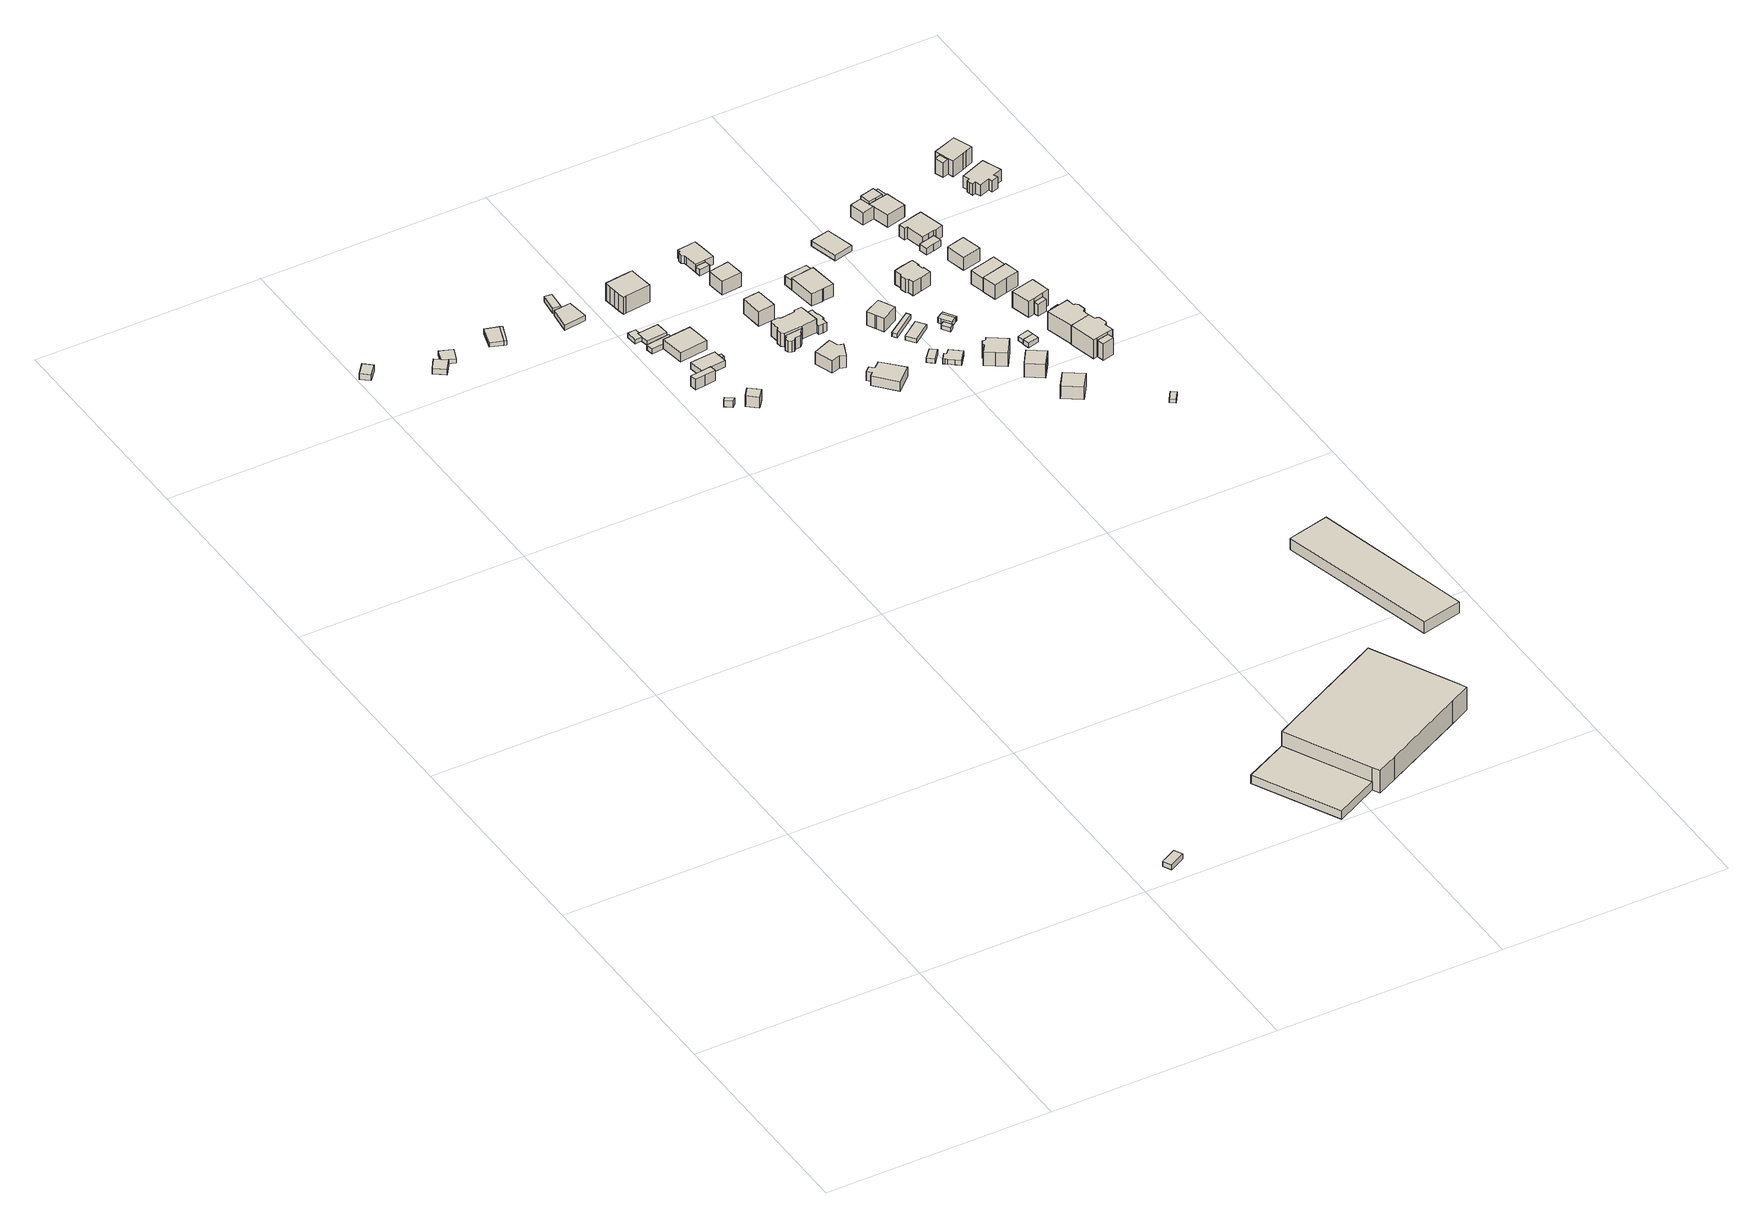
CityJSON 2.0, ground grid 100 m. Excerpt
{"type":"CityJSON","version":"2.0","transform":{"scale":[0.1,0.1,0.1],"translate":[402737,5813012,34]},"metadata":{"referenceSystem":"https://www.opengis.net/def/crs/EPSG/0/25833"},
"CityObjects":{
"building1":{"type":"Building","attributes":{"Gemeindeschluessel":"11000009","BezugspunktDach":"2200","function":"31001_3212","measuredHeight":2.4,"storeysAboveGround":1},"address":[{"country":"Germany","locality":"Berlin","thoroughfareNumber":"265 (10)","thoroughfareName":"An der Wuhlheide"}],"geometry":[{"type":"Solid","lod":"1","boundaries":[[[[0,1,2,3]],[[4,5,6,7]],[[4,7,3,2]],[[5,4,2,1]],[[6,5,1,0]],[[7,6,0,3]]]]}]},
"building2":{"type":"Building","attributes":{"Gemeindeschluessel":"11000009","BezugspunktDach":"2200","function":"31001_2000","measuredHeight":2.79,"storeysAboveGround":1},"address":[{"country":"Germany","locality":"Berlin","thoroughfareNumber":"10 (2)","thoroughfareName":"Birnbaumer Straße"}],"geometry":[{"type":"Solid","lod":"1","boundaries":[[[[8,9,10,11]],[[12,13,14,15]],[[12,15,11,10]],[[13,12,10,9]],[[14,13,9,8]],[[15,14,8,11]]]]}]},
"building3":{"type":"Building","attributes":{"Gemeindeschluessel":"11000009","BezugspunktDach":"2200","function":"31001_2000","measuredHeight":3.01,"storeysAboveGround":1},"address":[{"country":"Germany","locality":"Berlin","thoroughfareNumber":"12 (2)","thoroughfareName":"Birnbaumer Straße"}],"geometry":[{"type":"Solid","lod":"1","boundaries":[[[[16,17,18,19]],[[20,21,22,23]],[[20,23,19,18]],[[21,20,18,17]],[[22,21,17,16]],[[23,22,16,19]]]]}]},
"building4":{"type":"Building","attributes":{"Gemeindeschluessel":"11000009","BezugspunktDach":"2200","function":"31001_2000","measuredHeight":2.02,"storeysAboveGround":1},"address":[{"country":"Germany","locality":"Berlin","thoroughfareNumber":"12 (1)","thoroughfareName":"Birnbaumer Straße"}],"geometry":[{"type":"Solid","lod":"1","boundaries":[[[[24,25,26,27]],[[28,29,30,31]],[[28,31,27,26]],[[29,28,26,25]],[[30,29,25,24]],[[31,30,24,27]]]]}]},
"building5":{"type":"Building","attributes":{"Gemeindeschluessel":"11000009","BezugspunktDach":"2200","function":"31001_2000","measuredHeight":1.95,"storeysAboveGround":1},"address":[{"country":"Germany","locality":"Berlin","thoroughfareNumber":"14 (1)","thoroughfareName":"Birnbaumer Straße"}],"geometry":[{"type":"Solid","lod":"1","boundaries":[[[[32,33,34,35]],[[36,37,38,39]],[[36,39,35,34]],[[37,36,34,33]],[[38,37,33,32]],[[39,38,32,35]]]]}]},
"building6":{"type":"Building","attributes":{"Gemeindeschluessel":"11000009","BezugspunktDach":"2200","function":"51009_1610","measuredHeight":1.81,"storeysAboveGround":0},"address":[{"country":"Germany","locality":"Berlin"}],"geometry":[{"type":"Solid","lod":"1","boundaries":[[[[40,41,33,32]],[[42,43,44,45]],[[42,45,32,33]],[[43,42,33,41]],[[44,43,41,40]],[[45,44,40,32]]]]}]},
"building7":{"type":"Building","attributes":{"Gemeindeschluessel":"11000009","BezugspunktDach":"2200","function":"31001_3212","measuredHeight":3.93,"storeysAboveGround":1},"address":[{"country":"Germany","locality":"Berlin","thoroughfareNumber":"1 (1)","thoroughfareName":"Friedenstraße"}],"geometry":[{"type":"Solid","lod":"1","boundaries":[[[[46,47,48,49]],[[50,51,52,53]],[[50,53,49,48]],[[51,50,48,47]],[[52,51,47,46]],[[53,52,46,49]]]]}]},
"building8":{"type":"Building","attributes":{"Gemeindeschluessel":"11000009","BezugspunktDach":"2200","function":"31001_2120","measuredHeight":2.41,"storeysAboveGround":1},"address":[{"country":"Germany","locality":"Berlin","thoroughfareNumber":"18 (1)","thoroughfareName":"Schubertstraße"}],"geometry":[{"type":"Solid","lod":"1","boundaries":[[[[54,55,56,57]],[[58,59,60,61]],[[58,61,57,56]],[[59,58,56,55]],[[60,59,55,54]],[[61,60,54,57]]]]}]},
"building9":{"type":"Building","attributes":{"Gemeindeschluessel":"11000009","BezugspunktDach":"2200","function":"31001_2000","measuredHeight":2.48,"storeysAboveGround":1},"address":[{"country":"Germany","locality":"Berlin","thoroughfareNumber":"18 (1)","thoroughfareName":"Birnbaumer Straße"}],"geometry":[{"type":"Solid","lod":"1","boundaries":[[[[62,63,64,65]],[[66,67,68,69]],[[66,69,65,64]],[[67,66,64,63]],[[68,67,63,62]],[[69,68,62,65]]]]}]},
"building10":{"type":"Building","attributes":{"Gemeindeschluessel":"11000009","BezugspunktDach":"2200","function":"31001_2000","measuredHeight":3,"storeysAboveGround":1},"address":[{"country":"Germany","locality":"Berlin","thoroughfareNumber":"901 (1)","thoroughfareName":"Schubertstraße"}],"geometry":[{"type":"Solid","lod":"1","boundaries":[[[[70,71,72,73]],[[74,75,76,77]],[[74,77,73,72]],[[75,74,72,71]],[[76,75,71,70]],[[77,76,70,73]]]]}]},
"building11":{"type":"Building","attributes":{"Gemeindeschluessel":"11000009","BezugspunktDach":"2200","function":"31001_2723","measuredHeight":8.42,"storeysAboveGround":1},"address":[{"country":"Germany","locality":"Berlin","thoroughfareNumber":"24 (1)","thoroughfareName":"Schubertstraße"}],"geometry":[{"type":"Solid","lod":"1","boundaries":[[[[78,79,80,81,82,83]],[[84,85,86,87,88,89]],[[84,89,83,82]],[[85,84,82,81]],[[86,85,81,80]],[[87,86,80,79]],[[88,87,79,78]],[[89,88,78,83]]]]}]},
"building12":{"type":"Building","attributes":{"Gemeindeschluessel":"11000009","BezugspunktDach":"2200","function":"31001_2000","measuredHeight":2.11,"storeysAboveGround":1},"address":[{"country":"Germany","locality":"Berlin","thoroughfareNumber":"20 (1)","thoroughfareName":"Schubertstraße"}],"geometry":[{"type":"Solid","lod":"1","boundaries":[[[[90,91,92,93,94,95]],[[96,97,98,99,100,101]],[[96,101,95,94]],[[97,96,94,93]],[[98,97,93,92]],[[99,98,92,91]],[[100,99,91,90]],[[101,100,90,95]]]]}]},
"building13":{"type":"Building","attributes":{"Gemeindeschluessel":"11000009","BezugspunktDach":"2200","function":"31001_2000","measuredHeight":5.25,"storeysAboveGround":1},"address":[{"country":"Germany","locality":"Berlin","thoroughfareNumber":"901","thoroughfareName":"Schubertstraße"}],"geometry":[{"type":"Solid","lod":"1","boundaries":[[[[102,103,104,105]],[[106,107,108,109]],[[106,109,105,104]],[[107,106,104,103]],[[108,107,103,102]],[[109,108,102,105]]]]}]},
"building14":{"type":"Building","attributes":{"Gemeindeschluessel":"11000009","BezugspunktDach":"2200","function":"31001_2463","measuredHeight":2.38,"storeysAboveGround":1},"address":[{"country":"Germany","locality":"Berlin","thoroughfareNumber":"22 (1)","thoroughfareName":"Schubertstraße"}],"geometry":[{"type":"Solid","lod":"1","boundaries":[[[[110,111,112,113,114]],[[115,116,117,118,119]],[[115,119,114,113]],[[116,115,113,112]],[[117,116,112,111]],[[118,117,111,110]],[[119,118,110,114]]]]}]},
"building15":{"type":"Building","attributes":{"Gemeindeschluessel":"11000009","BezugspunktDach":"2200","function":"31001_2000","measuredHeight":2.15,"storeysAboveGround":1},"address":[{"country":"Germany","locality":"Berlin","thoroughfareNumber":"20","thoroughfareName":"Schubertstraße"}],"geometry":[{"type":"Solid","lod":"1","boundaries":[[[[91,120,121,122,93,92]],[[123,124,125,126,127,128]],[[123,128,92,93]],[[124,123,93,122]],[[125,124,122,121]],[[126,125,121,120]],[[127,126,120,91]],[[128,127,91,92]]]]}]},
"building16":{"type":"Building","attributes":{"Gemeindeschluessel":"11000009","BezugspunktDach":"2200","function":"31001_1010","measuredHeight":3.1,"storeysAboveGround":1},"address":[{"country":"Germany","locality":"Berlin","thoroughfareNumber":"24","thoroughfareName":"Schubertstraße"}],"geometry":[{"type":"Solid","lod":"1","boundaries":[[[[129,130,131,132,133,134]],[[135,136,137,138,139,140]],[[135,140,134,133]],[[136,135,133,132]],[[137,136,132,131]],[[138,137,131,130]],[[139,138,130,129]],[[140,139,129,134]]]]}]},
"building17":{"type":"Building","attributes":{"Gemeindeschluessel":"11000009","BezugspunktDach":"2200","function":"31001_1010","measuredHeight":5.54,"storeysAboveGround":1},"address":[{"country":"Germany","locality":"Berlin","thoroughfareNumber":"22","thoroughfareName":"Schubertstraße"}],"geometry":[{"type":"Solid","lod":"1","boundaries":[[[[141,142,143,144]],[[145,146,147,148]],[[145,148,144,143]],[[146,145,143,142]],[[147,146,142,141]],[[148,147,141,144]]]]}]},
"building18":{"type":"Building","attributes":{"Gemeindeschluessel":"11000009","BezugspunktDach":"2200","function":"51009_1610","measuredHeight":3.1,"storeysAboveGround":0},"address":[{"country":"Germany","locality":"Berlin"}],"geometry":[{"type":"Solid","lod":"1","boundaries":[[[[131,149,150,132]],[[151,152,137,136]],[[151,136,132,150]],[[152,151,150,149]],[[137,152,149,131]],[[136,137,131,132]]]]}]},
"building19":{"type":"Building","attributes":{"Gemeindeschluessel":"11000009","BezugspunktDach":"2200","function":"31001_3211","measuredHeight":12.32,"storeysAboveGround":1},"address":[{"country":"Germany","locality":"Berlin","thoroughfareNumber":"1","thoroughfareName":"Friedenstraße"}],"geometry":[{"type":"Solid","lod":"1","boundaries":[[[[153,154,155,156,157,158,159,160,161,162]],[[163,164,165,166,167,168,169,170,51,50]],[[163,50,162,161]],[[164,163,161,160]],[[165,164,160,159]],[[166,165,159,158]],[[167,166,158,157]],[[168,167,157,156]],[[169,168,156,155]],[[170,169,155,154]],[[51,170,154,153]],[[50,51,153,162]]]]}]},
"building20":{"type":"Building","attributes":{"Gemeindeschluessel":"11000009","BezugspunktDach":"2200","function":"31001_1010","measuredHeight":11.05,"storeysAboveGround":2},"address":[{"country":"Germany","locality":"Berlin","thoroughfareNumber":"18","thoroughfareName":"Schubertstraße"}],"geometry":[{"type":"Solid","lod":"1","boundaries":[[[[171,172,173,174,175,176,177,178,179,180,181,182]],[[183,184,185,186,187,188,189,190,191,192,193,194]],[[183,194,182,181]],[[184,183,181,180]],[[185,184,180,179]],[[186,185,179,178]],[[187,186,178,177]],[[188,187,177,176]],[[189,188,176,175]],[[190,189,175,174]],[[191,190,174,173]],[[192,191,173,172]],[[193,192,172,171]],[[194,193,171,182]]]]}]},
"building21":{"type":"Building","attributes":{"Gemeindeschluessel":"11000009","BezugspunktDach":"2200","function":"31001_1010","measuredHeight":5.87,"storeysAboveGround":1},"address":[{"country":"Germany","locality":"Berlin","thoroughfareNumber":"25","thoroughfareName":"Schubertstraße"}],"geometry":[{"type":"Solid","lod":"1","boundaries":[[[[195,196,197,198,199,200,201]],[[202,203,204,205,206,207,208]],[[202,208,201,200]],[[203,202,200,199]],[[204,203,199,198]],[[205,204,198,197]],[[206,205,197,196]],[[207,206,196,195]],[[208,207,195,201]]]]}]},
"building22":{"type":"Building","attributes":{"Gemeindeschluessel":"11000009","BezugspunktDach":"2200","function":"31001_1010","measuredHeight":8.08,"storeysAboveGround":1},"address":[{"country":"Germany","locality":"Berlin","thoroughfareNumber":"21A","thoroughfareName":"Schubertstraße"}],"geometry":[{"type":"Solid","lod":"1","boundaries":[[[[209,210,211,212,213]],[[214,215,216,217,218]],[[214,218,213,212]],[[215,214,212,211]],[[216,215,211,210]],[[217,216,210,209]],[[218,217,209,213]]]]}]},
"building23":{"type":"Building","attributes":{"Gemeindeschluessel":"11000009","function":"31001_1010"},"address":[{"country":"Germany","locality":"Berlin","thoroughfareNumber":"23","thoroughfareName":"Schubertstraße"}],"children":["building23-1","building23-2","building23-3"]},
"building23-1":{"type":"BuildingPart","attributes":{"BezugspunktDach":"2200","measuredHeight":8.45,"storeysAboveGround":1},"parents":["building23"],"geometry":[{"type":"MultiSurface","lod":"1","boundaries":[[[219,220,221,222,223,224,225,226,227,228,229,230,231,232,233]],[[234,235,236,237,238,239,240,241,242,243,244,245,246,247,248]],[[234,248,233,232]],[[235,234,232,231]],[[236,235,231,230]],[[237,236,230,229]],[[238,237,229,228]],[[239,238,228,227]],[[240,239,227,226]],[[241,240,226,225]],[[249,250,225,224]],[[251,249,242,224,223]],[[244,243,223,222]],[[252,253,222,221]],[[246,245,221,220]],[[247,246,220,219]],[[248,247,219,233]],[[242,241,250,249]],[[243,242,249,251]],[[245,244,253,252]]]}]},
"building23-2":{"type":"BuildingPart","attributes":{"BezugspunktDach":"2200","measuredHeight":5.55,"storeysAboveGround":1},"parents":["building23"],"geometry":[{"type":"MultiSurface","lod":"1","boundaries":[[[254,255,256,257,258,259,260,253,252,261,262]],[[263,245,244,264,265,266,267,268,269,270,271]],[[263,271,262,261]],[[245,263,261,252]],[[245,252,245,272]],[[264,244,253,260]],[[265,264,260,259]],[[266,265,259,258]],[[267,266,258,257]],[[268,267,257,256]],[[269,268,256,255]],[[270,269,255,254]],[[271,270,254,262]],[[244,272,245,252,253]]]}]},
"building23-3":{"type":"BuildingPart","attributes":{"BezugspunktDach":"2200","measuredHeight":4.75,"storeysAboveGround":1},"parents":["building23"],"geometry":[{"type":"MultiSurface","lod":"1","boundaries":[[[251,273,274,275,276,277,278,279,280,281,282,250]],[[283,284,285,286,287,288,289,290,291,292,243,241]],[[283,241,250,282]],[[284,283,282,281]],[[285,284,281,280]],[[286,285,280,279]],[[287,286,279,278]],[[288,287,278,277]],[[289,288,277,276]],[[290,289,276,275]],[[291,290,275,274]],[[292,291,274,273]],[[243,292,273,251]],[[242,249,250,241]],[[243,251,249,242]]]}]},
"building24":{"type":"Building","attributes":{"Gemeindeschluessel":"11000009","BezugspunktDach":"2200","function":"51009_1610","measuredHeight":3.31,"storeysAboveGround":0},"address":[{"country":"Germany","locality":"Berlin"}],"geometry":[{"type":"Solid","lod":"1","boundaries":[[[[293,294,295,296]],[[297,298,299,300]],[[297,300,296,295]],[[298,297,295,294]],[[299,298,294,293]],[[300,299,293,296]]]]}]},
"building25":{"type":"Building","attributes":{"Gemeindeschluessel":"11000009","BezugspunktDach":"2200","function":"31001_1010","measuredHeight":6.62,"storeysAboveGround":1},"address":[{"country":"Germany","locality":"Berlin","thoroughfareNumber":"27","thoroughfareName":"Schubertstraße"}],"geometry":[{"type":"Solid","lod":"1","boundaries":[[[[301,302,303,304,305,306,307,308]],[[309,310,311,312,313,314,315,316]],[[309,316,308,307]],[[310,309,307,306]],[[311,310,306,305]],[[312,311,305,304]],[[313,312,304,303]],[[314,313,303,302]],[[315,314,302,301]],[[316,315,301,308]]]]}]},
"building26":{"type":"Building","attributes":{"Gemeindeschluessel":"11000009","BezugspunktDach":"2200","function":"31001_1010","measuredHeight":8.25,"storeysAboveGround":1},"address":[{"country":"Germany","locality":"Berlin","thoroughfareNumber":"19","thoroughfareName":"Schubertstraße"}],"geometry":[{"type":"Solid","lod":"1","boundaries":[[[[317,318,319,320,321]],[[322,323,324,325,326]],[[322,326,321,320]],[[323,322,320,319]],[[324,323,319,318]],[[325,324,318,317]],[[326,325,317,321]]]]}]},
"building27":{"type":"Building","attributes":{"Gemeindeschluessel":"11000009","BezugspunktDach":"2200","function":"31001_1010","measuredHeight":4.76,"storeysAboveGround":1},"address":[{"country":"Germany","locality":"Berlin","thoroughfareNumber":"17","thoroughfareName":"Schubertstraße"}],"geometry":[{"type":"Solid","lod":"1","boundaries":[[[[327,328,329,330,331,332,333,334,335,336,337,338]],[[339,340,341,342,343,344,297,300,345,346,347,348]],[[339,348,338,337]],[[340,339,337,336]],[[341,340,336,335]],[[342,341,335,334]],[[343,342,334,333]],[[344,343,333,332]],[[297,344,332,331]],[[300,297,331,330]],[[345,300,330,329]],[[346,345,329,328]],[[347,346,328,327]],[[348,347,327,338]]]]}]},
"building28":{"type":"Building","attributes":{"Gemeindeschluessel":"11000009","BezugspunktDach":"2200","function":"31001_1010","measuredHeight":6.71,"storeysAboveGround":1},"address":[{"country":"Germany","locality":"Berlin","thoroughfareNumber":"21","thoroughfareName":"Schubertstraße"}],"geometry":[{"type":"Solid","lod":"1","boundaries":[[[[349,350,351,352,353,354,355,356]],[[357,358,359,360,361,362,363,364]],[[357,364,356,355]],[[358,357,355,354]],[[359,358,354,353]],[[360,359,353,352]],[[361,360,352,351]],[[362,361,351,350]],[[363,362,350,349]],[[364,363,349,356]]]]}]},
"building29":{"type":"Building","attributes":{"Gemeindeschluessel":"11000009","BezugspunktDach":"2200","function":"31001_2000","measuredHeight":2.24,"storeysAboveGround":1},"address":[{"country":"Germany","locality":"Berlin","thoroughfareNumber":"29 (1)","thoroughfareName":"Schubertstraße"}],"geometry":[{"type":"Solid","lod":"1","boundaries":[[[[365,366,367,368]],[[369,370,371,372]],[[369,372,368,367]],[[370,369,367,366]],[[371,370,366,365]],[[372,371,365,368]]]]}]},
"building30":{"type":"Building","attributes":{"Gemeindeschluessel":"11000009","BezugspunktDach":"2200","function":"31001_2000","measuredHeight":5.11,"storeysAboveGround":1},"address":[{"country":"Germany","locality":"Berlin","thoroughfareNumber":"21 (1)","thoroughfareName":"Schubertstraße"}],"geometry":[{"type":"Solid","lod":"1","boundaries":[[[[373,374,375,376,377]],[[378,379,380,381,382]],[[378,382,377,376]],[[379,378,376,375]],[[380,379,375,374]],[[381,380,374,373]],[[382,381,373,377]]]]}]},
"building31":{"type":"Building","attributes":{"Gemeindeschluessel":"11000009","BezugspunktDach":"2200","function":"31001_1010","measuredHeight":7.9,"storeysAboveGround":1},"address":[{"country":"Germany","locality":"Berlin","thoroughfareNumber":"25A","thoroughfareName":"Schubertstraße"}],"geometry":[{"type":"Solid","lod":"1","boundaries":[[[[383,384,385,386,387,388,389,390]],[[391,392,393,394,395,396,397,398]],[[391,398,390,389]],[[392,391,389,388]],[[393,392,388,387]],[[394,393,387,386]],[[395,394,386,385]],[[396,395,385,384]],[[397,396,384,383]],[[398,397,383,390]]]]}]},
"building32":{"type":"Building","attributes":{"Gemeindeschluessel":"11000009","BezugspunktDach":"2200","function":"31001_1010","measuredHeight":2.96,"storeysAboveGround":1},"address":[{"country":"Germany","locality":"Berlin","thoroughfareNumber":"29","thoroughfareName":"Schubertstraße"}],"geometry":[{"type":"Solid","lod":"1","boundaries":[[[[399,400,401,402,403,404,405,406,407,408]],[[409,410,411,412,413,414,415,416,417,418]],[[409,418,408,407]],[[410,409,407,406]],[[411,410,406,405]],[[412,411,405,404]],[[413,412,404,403]],[[414,413,403,402]],[[415,414,402,401]],[[416,415,401,400]],[[417,416,400,399]],[[418,417,399,408]]]]}]},
"building33":{"type":"Building","attributes":{"Gemeindeschluessel":"11000009","BezugspunktDach":"2200","function":"31001_2000","measuredHeight":2.02,"storeysAboveGround":1},"address":[{"country":"Germany","locality":"Berlin","thoroughfareNumber":"27A (1)","thoroughfareName":"Schubertstraße"}],"geometry":[{"type":"Solid","lod":"1","boundaries":[[[[419,420,421,422]],[[423,424,425,426]],[[423,426,422,421]],[[424,423,421,420]],[[425,424,420,419]],[[426,425,419,422]]]]}]},
"building34":{"type":"Building","attributes":{"Gemeindeschluessel":"11000009","BezugspunktDach":"2200","function":"31001_1010","measuredHeight":2.65,"storeysAboveGround":1},"address":[{"country":"Germany","locality":"Berlin","thoroughfareNumber":"27A","thoroughfareName":"Schubertstraße"}],"geometry":[{"type":"Solid","lod":"1","boundaries":[[[[427,428,429,430]],[[431,432,433,434]],[[431,434,430,429]],[[432,431,429,428]],[[433,432,428,427]],[[434,433,427,430]]]]}]},
"building35":{"type":"Building","attributes":{"Gemeindeschluessel":"11000009","BezugspunktDach":"2200","function":"31001_3211","measuredHeight":5.58,"storeysAboveGround":1},"address":[{"country":"Germany","locality":"Berlin","thoroughfareNumber":"80 (1)","thoroughfareName":"Hämmerlingstraße"}],"geometry":[{"type":"Solid","lod":"1","boundaries":[[[[435,436,437,438,439,440]],[[441,442,443,444,445,446]],[[441,446,440,439]],[[442,441,439,438]],[[443,442,438,437]],[[444,443,437,436]],[[445,444,436,435]],[[446,445,435,440]]]]}]},
"building36":{"type":"Building","attributes":{"Gemeindeschluessel":"11000009","BezugspunktDach":"2200","function":"31001_1010","measuredHeight":9.14,"storeysAboveGround":1},"address":[{"country":"Germany","locality":"Berlin","thoroughfareNumber":"31","thoroughfareName":"Schubertstraße"}],"geometry":[{"type":"Solid","lod":"1","boundaries":[[[[447,448,449,450,451,452,453,454,455,456]],[[457,458,459,460,461,462,463,464,465,466]],[[457,466,456,455]],[[458,457,455,454]],[[459,458,454,453]],[[460,459,453,452]],[[461,460,452,451]],[[462,461,451,450]],[[463,462,450,449]],[[464,463,449,448]],[[465,464,448,447]],[[466,465,447,456]]]]}]},
"building37":{"type":"Building","attributes":{"Gemeindeschluessel":"11000009","BezugspunktDach":"2200","function":"31001_2000","measuredHeight":2.01,"storeysAboveGround":1},"address":[{"country":"Germany","locality":"Berlin","thoroughfareNumber":"29 (2)","thoroughfareName":"Schubertstraße"}],"geometry":[{"type":"Solid","lod":"1","boundaries":[[[[467,468,469,470]],[[471,472,473,474]],[[471,474,470,469]],[[472,471,469,468]],[[473,472,468,467]],[[474,473,467,470]]]]}]},
"building38":{"type":"Building","attributes":{"Gemeindeschluessel":"11000009","BezugspunktDach":"2200","function":"31001_2000","measuredHeight":2.41,"storeysAboveGround":1},"address":[{"country":"Germany","locality":"Berlin","thoroughfareNumber":"56A (1)","thoroughfareName":"Hämmerlingstraße"}],"geometry":[{"type":"Solid","lod":"1","boundaries":[[[[475,476,477,478,479]],[[480,481,482,483,484]],[[480,484,479,478]],[[481,480,478,477]],[[482,481,477,476]],[[483,482,476,475]],[[484,483,475,479]]]]}]},
"building39":{"type":"Building","attributes":{"Gemeindeschluessel":"11000009","BezugspunktDach":"2200","function":"31001_1010","measuredHeight":8.98,"storeysAboveGround":1},"address":[{"country":"Germany","locality":"Berlin","thoroughfareNumber":"33","thoroughfareName":"Schubertstraße"}],"geometry":[{"type":"Solid","lod":"1","boundaries":[[[[485,486,487,488,489]],[[490,491,492,493,494]],[[490,494,489,488]],[[491,490,488,487]],[[492,491,487,486]],[[493,492,486,485]],[[494,493,485,489]]]]}]},
"building40":{"type":"Building","attributes":{"Gemeindeschluessel":"11000009","BezugspunktDach":"2200","function":"31001_1010","measuredHeight":8.9,"storeysAboveGround":1},"address":[{"country":"Germany","locality":"Berlin","thoroughfareNumber":"33A","thoroughfareName":"Schubertstraße"}],"geometry":[{"type":"Solid","lod":"1","boundaries":[[[[495,496,497,498,499]],[[500,501,502,503,504]],[[500,504,499,498]],[[501,500,498,497]],[[502,501,497,496]],[[503,502,496,495]],[[504,503,495,499]]]]}]},
"building41":{"type":"Building","attributes":{"Gemeindeschluessel":"11000009","BezugspunktDach":"2200","function":"51009_1610","measuredHeight":2.42,"storeysAboveGround":0},"address":[{"country":"Germany","locality":"Berlin"}],"geometry":[{"type":"Solid","lod":"1","boundaries":[[[[477,505,506,478]],[[507,508,481,480]],[[507,480,478,506]],[[508,507,506,505]],[[481,508,505,477]],[[480,481,477,478]]]]}]},
"building42":{"type":"Building","attributes":{"Gemeindeschluessel":"11000009","BezugspunktDach":"2200","function":"31001_2000","measuredHeight":2.61,"storeysAboveGround":1},"address":[{"country":"Germany","locality":"Berlin","thoroughfareNumber":"50 (1)","thoroughfareName":"Hämmerlingstraße"}],"geometry":[{"type":"Solid","lod":"1","boundaries":[[[[509,510,511,512]],[[513,514,515,516]],[[513,516,512,511]],[[514,513,511,510]],[[515,514,510,509]],[[516,515,509,512]]]]}]},
"building43":{"type":"Building","attributes":{"Gemeindeschluessel":"11000009","BezugspunktDach":"2200","function":"31001_1010","measuredHeight":9.26,"storeysAboveGround":1},"address":[{"country":"Germany","locality":"Berlin","thoroughfareNumber":"54A","thoroughfareName":"Hämmerlingstraße"}],"geometry":[{"type":"Solid","lod":"1","boundaries":[[[[517,518,519,520,521,522,523,524,525,526,527,528,529,530]],[[531,532,533,534,535,536,537,538,539,540,541,542,543,544]],[[531,544,530,529]],[[532,531,529,528]],[[533,532,528,527]],[[534,533,527,526]],[[535,534,526,525]],[[536,535,525,524]],[[537,536,524,523]],[[538,537,523,522]],[[539,538,522,521]],[[540,539,521,520]],[[541,540,520,519]],[[542,541,519,518]],[[543,542,518,517]],[[544,543,517,530]]]]}]},
"building44":{"type":"Building","attributes":{"Gemeindeschluessel":"11000009","BezugspunktDach":"2200","function":"51009_1610","measuredHeight":5.71,"storeysAboveGround":0},"address":[{"country":"Germany","locality":"Berlin"}],"geometry":[{"type":"Solid","lod":"1","boundaries":[[[[545,546,547,548]],[[549,550,551,552]],[[549,552,548,547]],[[550,549,547,546]],[[551,550,546,545]],[[552,551,545,548]]]]}]},
"building45":{"type":"Building","attributes":{"Gemeindeschluessel":"11000009","BezugspunktDach":"2200","function":"51009_1610","measuredHeight":2.35,"storeysAboveGround":0},"address":[{"country":"Germany","locality":"Berlin"}],"geometry":[{"type":"Solid","lod":"1","boundaries":[[[[553,554,555,556]],[[557,558,559,560]],[[557,560,556,555]],[[558,557,555,554]],[[559,558,554,553]],[[560,559,553,556]]]]}]},
"building46":{"type":"Building","attributes":{"Gemeindeschluessel":"11000009","BezugspunktDach":"2200","function":"31001_2000","measuredHeight":2.08,"storeysAboveGround":1},"address":[{"country":"Germany","locality":"Berlin","thoroughfareNumber":"60 (1)","thoroughfareName":"Hämmerlingstraße"}],"geometry":[{"type":"Solid","lod":"1","boundaries":[[[[556,555,561,562]],[[563,564,565,566]],[[563,566,562,561]],[[564,563,561,555]],[[565,564,555,556]],[[566,565,556,562]]]]}]},
"building47":{"type":"Building","attributes":{"Gemeindeschluessel":"11000009","BezugspunktDach":"2200","function":"31001_2000","measuredHeight":1.96,"storeysAboveGround":1},"address":[{"country":"Germany","locality":"Berlin","thoroughfareNumber":"35","thoroughfareName":"Schubertstraße"}],"geometry":[{"type":"Solid","lod":"1","boundaries":[[[[567,568,569,570,571]],[[572,573,574,575,576]],[[572,576,571,570]],[[573,572,570,569]],[[574,573,569,568]],[[575,574,568,567]],[[576,575,567,571]]]]}]},
"building48":{"type":"Building","attributes":{"Gemeindeschluessel":"11000009","function":"31001_1010"},"address":[{"country":"Germany","locality":"Berlin","thoroughfareNumber":"62","thoroughfareName":"Hämmerlingstraße"}],"children":["building48-1","building48-2"]},
"building48-1":{"type":"BuildingPart","attributes":{"BezugspunktDach":"2200","measuredHeight":11.48,"storeysAboveGround":2},"parents":["building48"],"geometry":[{"type":"Solid","lod":"1","boundaries":[[[[577,578,579,580,581,582,583,584,585,586,587,588,589]],[[590,591,592,593,594,595,596,597,598,599,600,601,602]],[[590,602,589,588]],[[591,590,588,587]],[[592,591,587,586]],[[593,592,586,585]],[[594,593,585,584]],[[595,594,584,583]],[[596,595,583,582]],[[597,596,582,581]],[[598,597,581,580]],[[599,598,580,579]],[[600,603,604,599,579,578]],[[601,600,578,577]],[[602,601,577,589]],[[599,604,603,600]]]]}]},
"building48-2":{"type":"BuildingPart","attributes":{"BezugspunktDach":"2200","measuredHeight":8.02,"storeysAboveGround":2},"parents":["building48"],"geometry":[{"type":"MultiSurface","lod":"1","boundaries":[[[605,606,607,604,603]],[[599,608,609,610,600]],[[608,599,604,607]],[[609,608,607,606]],[[610,609,606,605]],[[600,610,605,603]],[[611,599,600,612,603,604]]]}]},
"building49":{"type":"Building","attributes":{"Gemeindeschluessel":"11000009","BezugspunktDach":"2200","function":"31001_1010","measuredHeight":11.12,"storeysAboveGround":2},"address":[{"country":"Germany","locality":"Berlin","thoroughfareNumber":"60","thoroughfareName":"Hämmerlingstraße"}],"geometry":[{"type":"Solid","lod":"1","boundaries":[[[[589,588,587,613,614,615,616,617,618,619,620,621,622]],[[623,624,625,626,627,628,629,630,631,632,633,634,635]],[[623,635,622,621]],[[624,623,621,620]],[[625,624,620,619]],[[626,625,619,618]],[[627,626,618,617]],[[628,627,617,616]],[[629,628,616,615]],[[630,629,615,614]],[[631,630,614,613]],[[632,631,613,587]],[[633,632,587,588]],[[634,633,588,589]],[[635,634,589,622]]]]}]},
"building50":{"type":"Building","attributes":{"Gemeindeschluessel":"11000009","BezugspunktDach":"2200","function":"51009_1610","measuredHeight":7.55,"storeysAboveGround":0},"address":[{"country":"Germany","locality":"Berlin"}],"geometry":[{"type":"Solid","lod":"1","boundaries":[[[[636,637,638,639]],[[640,641,642,643]],[[640,643,639,638]],[[641,640,638,637]],[[642,641,637,636]],[[643,642,636,639]]]]}]},
"building51":{"type":"Building","attributes":{"Gemeindeschluessel":"11000009","BezugspunktDach":"2200","function":"31001_2000","measuredHeight":5.81,"storeysAboveGround":1},"address":[{"country":"Germany","locality":"Berlin","thoroughfareNumber":"58 (1)","thoroughfareName":"Hämmerlingstraße"}],"geometry":[{"type":"Solid","lod":"1","boundaries":[[[[644,645,646,647]],[[648,649,650,651]],[[648,651,647,646]],[[649,648,646,645]],[[650,649,645,644]],[[651,650,644,647]]]]}]},
"building52":{"type":"Building","attributes":{"Gemeindeschluessel":"11000009","BezugspunktDach":"2200","function":"31001_1010","measuredHeight":8.58,"storeysAboveGround":1},"address":[{"country":"Germany","locality":"Berlin","thoroughfareNumber":"58","thoroughfareName":"Hämmerlingstraße"}],"geometry":[{"type":"Solid","lod":"1","boundaries":[[[[652,653,654,655,656,657,658,659]],[[660,661,662,663,664,665,666,667]],[[660,667,659,658]],[[661,660,658,657]],[[662,661,657,656]],[[663,662,656,655]],[[664,663,655,654]],[[665,664,654,653]],[[666,665,653,652]],[[667,666,652,659]]]]}]},
"building53":{"type":"Building","attributes":{"Gemeindeschluessel":"11000009","BezugspunktDach":"2200","function":"31001_2000","measuredHeight":4.11,"storeysAboveGround":1},"address":[{"country":"Germany","locality":"Berlin","thoroughfareNumber":"52 (1)","thoroughfareName":"Hämmerlingstraße"}],"geometry":[{"type":"Solid","lod":"1","boundaries":[[[[668,669,670,671,672,673,674]],[[675,676,677,678,679,680,681]],[[675,681,674,673]],[[676,675,673,672]],[[677,676,672,671]],[[678,677,671,670]],[[679,678,670,669]],[[680,679,669,668]],[[681,680,668,674]]]]}]},
"building54":{"type":"Building","attributes":{"Gemeindeschluessel":"11000009","BezugspunktDach":"2200","function":"31001_1010","measuredHeight":12.69,"storeysAboveGround":1},"address":[{"country":"Germany","locality":"Berlin","thoroughfareNumber":"56A","thoroughfareName":"Hämmerlingstraße"}],"geometry":[{"type":"Solid","lod":"1","boundaries":[[[[682,683,684,685,686,687]],[[688,689,690,691,692,693]],[[688,693,687,686]],[[689,688,686,685]],[[690,689,685,684]],[[691,690,684,683]],[[692,691,683,682]],[[693,692,682,687]]]]}]},
"building55":{"type":"Building","attributes":{"Gemeindeschluessel":"11000009","BezugspunktDach":"2200","function":"31001_1010","measuredHeight":9.72,"storeysAboveGround":1},"address":[{"country":"Germany","locality":"Berlin","thoroughfareNumber":"56","thoroughfareName":"Hämmerlingstraße"}],"geometry":[{"type":"Solid","lod":"1","boundaries":[[[[694,695,696,697,698]],[[699,700,701,702,703]],[[699,703,698,697]],[[700,699,697,696]],[[701,700,696,695]],[[702,701,695,694]],[[703,702,694,698]]]]}]},
"building56":{"type":"Building","attributes":{"Gemeindeschluessel":"11000009","function":"31001_1010"},"address":[{"country":"Germany","locality":"Berlin","thoroughfareNumber":"50","thoroughfareName":"Hämmerlingstraße"}],"children":["building56-1","building56-2","building56-3"]},
"building56-1":{"type":"BuildingPart","attributes":{"BezugspunktDach":"2200","measuredHeight":7.06,"storeysAboveGround":1},"parents":["building56"],"geometry":[{"type":"MultiSurface","lod":"1","boundaries":[[[704,705,706,707,708]],[[709,710,711,712,713]],[[713,714,709]],[[710,715,716,706]],[[711,710,706,705]],[[712,711,705,704]],[[717,718,719,713,712,704,708]],[[709,714,720,707]],[[708,720,714,713]],[[709,707,716,715]],[[713,719,718,717]]]}]},
"building56-2":{"type":"BuildingPart","attributes":{"BezugspunktDach":"2200","measuredHeight":8.48,"storeysAboveGround":1},"parents":["building56"],"geometry":[{"type":"MultiSurface","lod":"1","boundaries":[[[721,722,723,724,725,726]],[[727,728,715,714,713,729]],[[727,729,726,725]],[[728,727,725,724]],[[715,728,724,723]],[[720,707,716,723,722]],[[730,708,720,714,722,721]],[[729,731,732,717,721,726]],[[714,709,707,720]],[[709,715,716,707,733]],[[713,714,720,708,730]],[[734,735,732,731,729]],[[735,736,713,717,732]]]}]},
"building56-3":{"type":"BuildingPart","attributes":{"BezugspunktDach":"2200","measuredHeight":6.97,"storeysAboveGround":1},"parents":["building56"],"geometry":[{"type":"MultiSurface","lod":"1","boundaries":[[[737,718,732,731,738]],[[729,735,719,739,740]],[[729,740,738,731]],[[739,719,718,737]],[[740,739,737,738]],[[735,729,731,732]],[[719,713,717,718]],[[735,732,717,713]]]}]},
"building57":{"type":"Building","attributes":{"Gemeindeschluessel":"11000009","BezugspunktDach":"2200","function":"31001_1010","measuredHeight":9.85,"storeysAboveGround":2},"address":[{"country":"Germany","locality":"Berlin","thoroughfareNumber":"52","thoroughfareName":"Hämmerlingstraße"}],"geometry":[{"type":"Solid","lod":"1","boundaries":[[[[741,742,743,744,745,746,747,748,749,750,751]],[[752,753,754,755,756,677,757,675,758,759,760]],[[752,760,751,750]],[[753,752,750,749]],[[754,753,749,748]],[[755,754,748,747]],[[756,755,747,746]],[[677,756,746,745]],[[757,677,745,744]],[[675,757,744,743]],[[758,675,743,742]],[[759,758,742,741]],[[760,759,741,751]]]]}]},
"building58":{"type":"Building","attributes":{"Gemeindeschluessel":"11000009","BezugspunktDach":"2200","function":"31001_1010","measuredHeight":8.29,"storeysAboveGround":1},"address":[{"country":"Germany","locality":"Berlin","thoroughfareNumber":"54","thoroughfareName":"Hämmerlingstraße"}],"geometry":[{"type":"Solid","lod":"1","boundaries":[[[[761,762,763,764,765]],[[766,767,768,769,770]],[[766,770,765,764]],[[767,766,764,763]],[[768,767,763,762]],[[769,768,762,761]],[[770,769,761,765]]]]}]},
"building59":{"type":"Building","attributes":{"Gemeindeschluessel":"11000009","BezugspunktDach":"2200","function":"51009_1610","measuredHeight":5.46,"storeysAboveGround":0},"address":[{"country":"Germany","locality":"Berlin"}],"geometry":[{"type":"Solid","lod":"1","boundaries":[[[[771,772,773,774]],[[775,776,777,778]],[[775,778,774,773]],[[776,775,773,772]],[[777,776,772,771]],[[778,777,771,774]]]]}]},
"building60":{"type":"Building","attributes":{"Gemeindeschluessel":"11000009","BezugspunktDach":"2200","function":"31001_1010","measuredHeight":8.39,"storeysAboveGround":1},"address":[{"country":"Germany","locality":"Berlin","thoroughfareNumber":"51","thoroughfareName":"Hämmerlingstraße"}],"geometry":[{"type":"Solid","lod":"1","boundaries":[[[[779,780,781,782,783,784,785,786,787,788,789,790,791,792]],[[793,794,795,796,797,798,799,800,801,802,803,804,805,806]],[[793,806,792,791]],[[794,793,791,790]],[[795,794,790,789]],[[796,795,789,788]],[[797,796,788,787]],[[798,797,787,786]],[[799,798,786,785]],[[800,799,785,784]],[[801,800,784,783]],[[802,801,783,782]],[[803,802,782,781]],[[804,803,781,780]],[[805,804,780,779]],[[806,805,779,792]]]]}]},
"building61":{"type":"Building","attributes":{"Gemeindeschluessel":"11000009","function":"31001_1010"},"address":[{"country":"Germany","locality":"Berlin","thoroughfareNumber":"49","thoroughfareName":"Hämmerlingstraße"}],"children":["building61-1","building61-2"]},
"building61-1":{"type":"BuildingPart","attributes":{"BezugspunktDach":"2200","measuredHeight":8.15,"storeysAboveGround":2},"parents":["building61"],"geometry":[{"type":"MultiSurface","lod":"1","boundaries":[[[807,808,809,810,811,812,813,814,815]],[[816,817,818,819,820,821,822,823,824]],[[816,824,815,814]],[[817,816,814,813]],[[818,817,813,812]],[[819,818,812,811]],[[820,819,811,810]],[[821,820,810,809]],[[822,821,809,808]],[[823,825,826,808,807]],[[824,823,807,815]],[[822,826,825,823]]]}]},
"building61-2":{"type":"BuildingPart","attributes":{"BezugspunktDach":"2200","measuredHeight":7.2,"storeysAboveGround":2},"parents":["building61"],"geometry":[{"type":"Solid","lod":"1","boundaries":[[[[827,826,825,828]],[[823,822,829,830]],[[823,830,828,825]],[[829,822,826,827]],[[830,829,827,828]],[[825,826,822,823]]]]}]}
},
"vertices":[
[1152,59,37],[1223,97,37],[1204,132,37],[1133,96,37],[1204,132,13],[1223,97,13],[1152,59,13],[1133,96,13],
[41,4230,41],[82,4277,41],[46,4308,41],[6,4260,41],[46,4308,13],[82,4277,13],[41,4230,13],[6,4260,13],
[312,4116,38],[347,4164,38],[299,4199,38],[264,4150,38],[299,4199,12],[347,4164,12],[312,4116,12],[264,4150,12],
[379,4162,32],[400,4218,32],[344,4238,32],[324,4184,32],[344,4238,12],[400,4218,12],[379,4162,12],[324,4184,12],
[590,4164,33],[621,4250,33],[562,4267,33],[536,4183,33],[562,4267,13],[621,4250,13],[590,4164,13],[536,4183,13],
[601,4159,33],[633,4246,33],[621,4250,14],[633,4246,14],[601,4159,14],[590,4164,14],
[1875,5,50],[2067,103,50],[1880,470,50],[1687,373,50],[1880,470,10],[2067,103,10],[1875,5,10],[1687,373,10],
[936,4136,40],[923,4231,40],[848,4223,40],[836,4122,40],[848,4223,16],[923,4231,16],[936,4136,16],[836,4122,16],
[883,4233,41],[891,4313,41],[859,4317,41],[849,4236,41],[859,4317,16],[891,4313,16],[883,4233,16],[849,4236,16],
[1156,3390,41],[1170,3405,41],[1138,3428,41],[1125,3412,41],[1138,3428,11],[1170,3405,11],[1156,3390,11],[1125,3412,11],
[1086,3557,60],[1133,3563,60],[1180,3569,60],[1176,3598,60],[1129,3592,60],[1082,3587,60],[1129,3592,10],[1176,3598,10],[1180,3569,10],[1133,3563,10],[1086,3557,10],[1082,3587,10],
[1029,3919,32],[1061,3922,32],[1057,3947,32],[1064,3948,32],[1062,3972,32],[1025,3969,32],[1062,3972,11],[1064,3948,11],[1057,3947,11],[1061,3922,11],[1029,3919,11],[1025,3969,11],
[1241,3337,62],[1272,3375,62],[1228,3412,62],[1200,3374,62],[1228,3412,9],[1272,3375,9],[1241,3337,9],[1200,3374,9],
[1056,3833,34],[1108,3840,34],[1161,3846,34],[1156,3880,34],[1051,3866,34],[1156,3880,10],[1161,3846,10],[1108,3840,10],[1056,3833,10],[1051,3866,10],
[1066,3888,32],[1157,3898,32],[1151,3957,32],[1064,3948,10],[1151,3957,10],[1157,3898,10],[1066,3888,10],[1061,3922,10],[1057,3947,10],
[1147,3613,41],[1256,3624,41],[1253,3646,41],[1251,3666,41],[1249,3690,41],[1136,3680,41],[1249,3690,10],[1251,3666,10],[1253,3646,10],[1256,3624,10],[1147,3613,10],[1136,3680,10],
[1123,3735,55],[1249,3751,55],[1235,3855,55],[1108,3840,55],[1235,3855,11],[1249,3751,11],[1123,3735,11],[1108,3840,11],
[1265,3647,41],[1263,3667,41],[1263,3667,10],[1265,3647,10],
[2067,103,120],[2084,71,120],[2174,117,120],[2540,304,120],[2631,350,120],[2615,383,120],[2427,751,120],[2336,704,120],[1970,517,120],[1880,470,120],[1970,517,10],[2336,704,10],[2427,751,10],[2615,383,10],[2631,350,10],[2540,304,10],[2174,117,10],[2084,71,10],
[1070,4177,99],[1074,4149,99],[1077,4123,99],[1081,4095,99],[1094,4097,99],[1206,4111,99],[1202,4138,99],[1199,4167,99],[1195,4194,99],[1192,4221,99],[1179,4219,99],[1067,4205,99],[1179,4219,16],[1192,4221,16],[1195,4194,16],[1199,4167,16],[1202,4138,16],[1206,4111,16],[1094,4097,16],[1081,4095,16],[1077,4123,16],[1074,4149,16],[1070,4177,16],[1067,4205,16],
[1590,3385,68],[1630,3397,68],[1655,3388,68],[1681,3453,68],[1659,3461,68],[1646,3500,68],[1562,3466,68],[1646,3500,9],[1659,3461,9],[1681,3453,9],[1655,3388,9],[1630,3397,9],[1590,3385,9],[1562,3466,9],
[1494,3775,82],[1567,3783,82],[1556,3881,82],[1520,3877,82],[1483,3873,82],[1520,3877,11],[1556,3881,11],[1567,3783,11],[1494,3775,11],[1483,3873,11],
[1504,3626,76],[1514,3617,76],[1514,3614,76],[1597,3623,76],[1665,3631,76],[1653,3717,76],[1652,3724,76],[1620,3721,76],[1614,3712,76],[1551,3705,76],[1542,3712,76],[1511,3709,76],[1504,3700,76],[1509,3657,76],[1500,3648,76],[1509,3657,11],[1504,3700,11],[1511,3709,11],[1542,3712,11],[1551,3705,11],[1614,3712,11],[1620,3721,11],[1652,3724,11],[1653,3717,11],[1665,3631,11],[1597,3623,11],[1514,3614,11],[1514,3617,11],[1504,3626,11],[1500,3648,11],[1653,3717,53],[1652,3724,53],[1665,3631,53],[1514,3614,66],[1597,3623,66],
[1510,3580,66],[1523,3572,66],[1534,3571,66],[1542,3582,66],[1568,3584,66],[1580,3598,66],[1577,3600,66],[1516,3603,66],[1506,3596,66],[1516,3603,11],[1577,3600,11],[1580,3598,11],[1568,3584,11],[1542,3582,11],[1534,3571,11],[1523,3572,11],[1510,3580,11],[1506,3596,11],[1566,3619,11],
[1667,3616,53],[1686,3617,53],[1704,3619,53],[1700,3647,53],[1707,3647,53],[1703,3681,53],[1697,3680,53],[1694,3714,53],[1674,3711,53],[1666,3710,53],[1666,3710,11],[1674,3711,11],[1694,3714,11],[1697,3680,11],[1703,3681,11],[1707,3647,11],[1700,3647,11],[1704,3619,11],[1686,3617,11],[1667,3616,11],
[1451,4152,48],[1499,4158,48],[1495,4183,48],[1449,4177,48],[1495,4183,19],[1499,4158,19],[1451,4152,19],[1449,4177,19],
[1759,3157,53],[1831,3222,53],[1750,3308,53],[1720,3282,53],[1702,3299,53],[1681,3280,53],[1698,3263,53],[1680,3246,53],[1698,3263,8],[1681,3280,8],[1702,3299,8],[1720,3282,8],[1750,3308,8],[1831,3222,8],[1759,3157,8],[1680,3246,8],
[1469,4010,80],[1559,4021,80],[1554,4062,80],[1549,4104,80],[1459,4089,80],[1549,4104,14],[1554,4062,14],[1559,4021,14],[1469,4010,14],[1459,4089,14],
[1430,4255,57],[1440,4249,57],[1442,4234,57],[1449,4177,57],[1495,4183,57],[1533,4187,57],[1526,4244,57],[1518,4301,57],[1462,4294,57],[1436,4290,57],[1437,4278,57],[1428,4272,57],[1437,4278,19],[1436,4290,19],[1462,4294,19],[1518,4301,19],[1526,4244,19],[1533,4187,19],[1442,4234,19],[1440,4249,19],[1430,4255,19],[1428,4272,19],
[1736,3788,65],[1787,3793,65],[1793,3794,65],[1838,3799,65],[1822,3926,65],[1777,3920,65],[1770,3919,65],[1719,3913,65],[1770,3919,5],[1777,3920,5],[1822,3926,5],[1838,3799,5],[1793,3794,5],[1787,3793,5],[1736,3788,5],[1719,3913,5],
[1962,3237,32],[1999,3283,32],[1972,3303,32],[1935,3260,32],[1972,3303,10],[1999,3283,10],[1962,3237,10],[1935,3260,10],
[1719,3913,51],[1822,3926,51],[1816,3967,51],[1765,3961,51],[1714,3954,51],[1765,3961,7],[1816,3967,7],[1822,3926,7],[1719,3913,7],[1714,3954,7],
[1872,3539,77],[1875,3533,77],[1890,3504,77],[1963,3542,77],[1948,3571,77],[1945,3577,77],[1927,3612,77],[1854,3575,77],[1927,3612,11],[1945,3577,11],[1948,3571,11],[1963,3542,11],[1890,3504,11],[1875,3533,11],[1872,3539,11],[1854,3575,11],
[1991,3214,35],[2000,3207,35],[2022,3190,35],[2042,3174,35],[2060,3198,35],[2078,3222,35],[2031,3259,35],[2013,3239,35],[2004,3246,35],[1984,3219,35],[2004,3246,11],[2013,3239,11],[2031,3259,11],[2078,3222,11],[2060,3198,11],[2042,3174,11],[2022,3190,11],[2000,3207,11],[1991,3214,11],[1984,3219,11],
[1915,3445,31],[2019,3523,31],[2009,3540,31],[1902,3464,31],[2009,3540,11],[2019,3523,11],[1915,3445,11],[1902,3464,11],
[1963,3381,31],[2042,3438,31],[2013,3478,31],[1934,3420,31],[2013,3478,11],[2042,3438,11],[1963,3381,11],[1934,3420,11],
[2729,842,66],[2909,884,66],[2836,1179,66],[2792,1356,66],[2734,1595,66],[2549,1551,66],[2734,1595,11],[2792,1356,11],[2836,1179,11],[2909,884,11],[2729,842,11],[2549,1551,11],
[2152,3104,78],[2192,3077,78],[2242,3151,78],[2204,3178,78],[2165,3204,78],[2157,3191,78],[2143,3190,78],[2133,3175,78],[2137,3165,78],[2112,3131,78],[2137,3165,11],[2133,3175,11],[2143,3190,11],[2157,3191,11],[2165,3204,11],[2204,3178,11],[2242,3151,11],[2192,3077,11],[2152,3104,11],[2112,3131,11],
[2109,3373,32],[2127,3387,32],[2105,3421,32],[2087,3408,32],[2105,3421,12],[2127,3387,12],[2109,3373,12],[2087,3408,12],
[2103,3435,37],[2129,3397,37],[2154,3414,37],[2120,3464,37],[2096,3447,37],[2120,3464,13],[2154,3414,13],[2129,3397,13],[2103,3435,13],[2096,3447,13],
[2281,2945,76],[2305,2979,76],[2329,3014,76],[2260,3062,76],[2212,2993,76],[2260,3062,10],[2329,3014,10],[2305,2979,10],[2281,2945,10],[2212,2993,10],
[2341,2755,70],[2390,2826,70],[2352,2852,70],[2314,2878,70],[2265,2807,70],[2314,2878,10],[2352,2852,10],[2390,2826,10],[2341,2755,10],[2265,2807,10],
[2162,3419,37],[2129,3469,37],[2129,3469,13],[2162,3419,13],
[1950,3976,40],[2035,3997,40],[2004,4122,40],[1918,4102,40],[2004,4122,14],[2035,3997,14],[1950,3976,14],[1918,4102,14],
[2081,3703,81],[2076,3695,81],[2082,3669,81],[2091,3664,81],[2097,3637,81],[2139,3648,81],[2186,3659,81],[2177,3695,81],[2172,3693,81],[2166,3720,81],[2171,3721,81],[2162,3756,81],[2115,3745,81],[2073,3734,81],[2115,3745,15],[2162,3756,15],[2171,3721,15],[2166,3720,15],[2172,3693,15],[2177,3695,15],[2186,3659,15],[2139,3648,15],[2097,3637,15],[2091,3664,15],[2082,3669,15],[2076,3695,15],[2081,3703,15],[2073,3734,15],
[2172,3693,73],[2177,3695,73],[2171,3721,73],[2166,3720,73],[2171,3721,16],[2177,3695,16],[2172,3693,16],[2166,3720,16],
[2318,3139,35],[2367,3151,35],[2360,3180,35],[2311,3168,35],[2360,3180,11],[2367,3151,11],[2318,3139,11],[2311,3168,11],
[2354,3208,35],[2304,3195,35],[2354,3208,14],[2360,3180,14],[2311,3168,14],[2304,3195,14],
[2633,2558,28],[2659,2597,28],[2648,2604,28],[2637,2612,28],[2611,2573,28],[2637,2612,12],[2648,2604,12],[2659,2597,12],[2633,2558,12],[2611,2573,12],
[2499,2957,100],[2519,2962,100],[2571,2973,100],[2596,2978,100],[2585,3020,100],[2594,3022,100],[2598,3032,100],[2589,3066,100],[2580,3072,100],[2572,3070,100],[2563,3102,100],[2516,3090,100],[2470,3078,100],[2516,3090,9],[2563,3102,9],[2572,3070,9],[2580,3072,9],[2589,3066,9],[2598,3032,9],[2594,3022,9],[2585,3020,9],[2596,2978,9],[2571,2973,9],[2519,2962,9],[2499,2957,9],[2470,3078,9],[2519,2962,89],[2571,2973,89],
[2527,2930,89],[2579,2943,89],[2578,2948,89],[2578,2948,9],[2579,2943,9],[2527,2930,9],[2571,2973,54],[2519,2962,53],
[2556,3134,100],[2563,3136,100],[2568,3143,100],[2561,3176,100],[2552,3186,100],[2545,3184,100],[2537,3222,100],[2503,3214,100],[2467,3206,100],[2438,3199,100],[2467,3206,12],[2503,3214,12],[2537,3222,12],[2545,3184,12],[2552,3186,12],[2561,3176,12],[2568,3143,12],[2563,3136,12],[2556,3134,12],[2563,3102,12],[2516,3090,12],[2470,3078,12],[2438,3199,12],
[2467,3206,89],[2503,3214,89],[2499,3230,89],[2463,3220,89],[2499,3230,13],[2503,3214,13],[2467,3206,13],[2463,3220,13],
[2447,3287,72],[2489,3297,72],[2484,3318,72],[2441,3307,72],[2484,3318,14],[2489,3297,14],[2447,3287,14],[2441,3307,14],
[2412,3300,90],[2441,3307,90],[2484,3318,90],[2514,3326,90],[2510,3342,90],[2507,3356,90],[2494,3411,90],[2390,3386,90],[2494,3411,13],[2507,3356,13],[2510,3342,13],[2514,3326,13],[2484,3318,13],[2441,3307,13],[2412,3300,13],[2390,3386,13],
[2269,3830,47],[2306,3839,47],[2343,3847,47],[2333,3885,47],[2297,3876,47],[2277,3871,47],[2261,3867,47],[2277,3871,15],[2297,3876,15],[2333,3885,15],[2343,3847,15],[2306,3839,15],[2269,3830,15],[2261,3867,15],
[2358,3461,84],[2417,3476,84],[2475,3490,84],[2459,3554,84],[2401,3539,84],[2342,3525,84],[2401,3539,13],[2459,3554,13],[2475,3490,13],[2417,3476,13],[2358,3461,13],[2342,3525,13],
[2342,3525,79],[2459,3554,79],[2443,3619,79],[2385,3604,79],[2326,3590,79],[2385,3604,14],[2443,3619,14],[2459,3554,14],[2342,3525,14],[2326,3590,14],
[2232,4059,69],[2319,4082,69],[2295,4173,69],[2250,4164,69],[2206,4155,69],[2250,4164,9],[2295,4173,9],[2319,4082,9],[2232,4059,9],[2206,4155,9],[2238,4161,9],[2270,4168,9],[2270,4168,69],[2206,4155,68],[2212,4133,68],[2212,4133,9],[2238,4161,69],
[2206,4155,81],[2238,4161,81],[2270,4168,81],[2258,4217,81],[2226,4208,81],[2193,4200,81],[2226,4208,9],[2258,4217,9],[2193,4200,9],[2206,4155,34],[2193,4200,68],[2203,4166,68],[2250,4164,22],[2202,4169,9],[2203,4166,9],[2203,4164,9],
[2157,4120,68],[2141,4186,68],[2157,4120,9],[2141,4186,9],
[2243,3952,71],[2257,3955,71],[2277,3871,71],[2308,3879,71],[2333,3885,71],[2345,3888,71],[2377,3896,71],[2348,4009,71],[2317,4002,71],[2281,3993,71],[2236,3982,71],[2281,3993,15],[2317,4002,15],[2348,4009,15],[2377,3896,15],[2345,3888,15],[2308,3879,15],[2257,3955,15],[2243,3952,15],[2236,3982,15],
[2343,3674,80],[2425,3694,80],[2403,3781,80],[2363,3771,80],[2322,3761,80],[2363,3771,16],[2403,3781,16],[2425,3694,16],[2343,3674,16],[2322,3761,16],
[2270,4168,65],[2295,4173,65],[2283,4223,65],[2258,4217,65],[2283,4223,16],[2295,4173,16],[2270,4168,16],[2258,4217,16],
[2605,4078,68],[2611,4063,68],[2624,4068,68],[2634,4043,68],[2679,4060,68],[2685,4042,68],[2715,4052,68],[2708,4070,68],[2749,4085,68],[2733,4128,68],[2716,4170,68],[2603,4124,68],[2613,4096,68],[2601,4091,68],[2613,4096,13],[2603,4124,13],[2716,4170,13],[2733,4128,13],[2749,4085,13],[2708,4070,13],[2715,4052,13],[2685,4042,13],[2679,4060,13],[2634,4043,13],[2624,4068,13],[2611,4063,13],[2605,4078,13],[2601,4091,13],
[2581,4263,90],[2595,4224,90],[2604,4199,90],[2660,4220,90],[2678,4227,90],[2709,4239,90],[2693,4282,90],[2678,4324,90],[2573,4285,90],[2678,4324,14],[2693,4282,14],[2709,4239,14],[2678,4227,14],[2660,4220,14],[2604,4199,14],[2595,4224,14],[2581,4263,14],[2573,4285,14],[2581,4263,86],[2595,4224,86],
[2568,4214,86],[2554,4253,86],[2568,4214,14],[2554,4253,14]
]}
